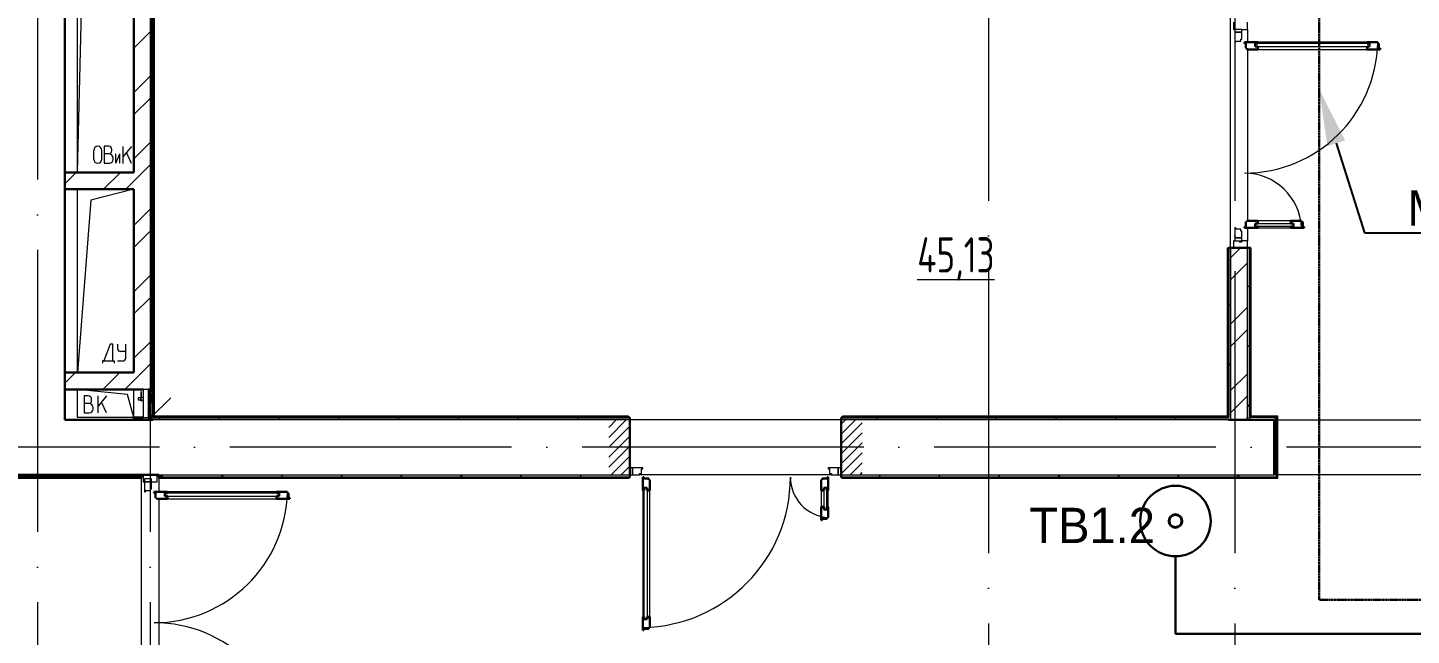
# Model space of a CAD drawing. Header units: millimetres. Extents: x -259793 to 503324, y -44556 to 93494.
# Drawn here: x -41527 to -31705, y -14258 to -9947 of the extents above; entities that cross this region are included whole.
import ezdxf
from ezdxf import colors
from ezdxf.entities.mleader import LeaderData, LeaderLine
from ezdxf.math import Vec2, Vec3

# ---------------------------------------------------------------- set-up
doc = ezdxf.new("R2010")
doc.units = ezdxf.units.MM
for name, pattern in [('ADSK_Линия сетки', [25, 20, -2.5, 0, -2.5]), ('ADSK_Сверху', [450, 300, -150]), ('ADSK_Штриховая_ш2 п1_5', [4.5, 3, -1.5]), ('фантом2', [31.75, 15.875, -3.175, 3.175, -3.175, 3.175, -3.175])]:
    doc.linetypes.add(name, pattern=pattern)
for name, color, linetype, lineweight in [('RC-Выноски', 7, 'Continuous', 0), ('RC-Линии_связи-Адресные', 5, 'Continuous', 30), ('Text', 7, 'Continuous', 15), ('Витраж', 7, 'Continuous', 9), ('Двери', 252, 'Continuous', 9), ('Линии', 7, 'Continuous', 9), ('лс', 5, 'Continuous', 30), ('Марки помещений', 252, 'Continuous', 20), ('Оборудование', 8, 'Continuous', 18), ('Ограждение', 252, 'Continuous', 9), ('Оси', 252, 'Continuous', 9), ('Перекрытие', 252, 'Continuous', 18), ('Примечания', 7, 'Continuous', 25), ('Стены внутренние', 7, 'Continuous', 18), ('Стены наружные', 7, 'Continuous', 18), ('Стены разрез', 7, 'Continuous', 30), ('Стены штриховка', 7, 'Continuous', 9)]:
    doc.layers.add(name, color=color, linetype=linetype, lineweight=lineweight)
doc.layers.add('Двери открывание', color=7, linetype='Continuous', lineweight=9, true_color=0xc0c0c0)
doc.styles.add('GOST Common_3', font='', dxfattribs={"height": 3.5})
doc.styles.add('Mipgost_5', font='', dxfattribs={"height": 250})
doc.styles.get('GOST Common_3').set_extended_font_data('GOST 2.304 type A')
doc.styles.get('Mipgost_5').set_extended_font_data('Mipgost')
pattern_1 = [(0, (-32119.8, 96), (0, 600), []), (90, (-32119.8, 96), (-600, 4e-14), [])]

# ---------------------------------------------------------------- blocks, each defined once
blk = doc.blocks.new('РозеткаТВ')
at = {"layer": 'Text', "color": 3, "lineweight": 30}
blk.add_circle((-3.6, 3.2), 250, dxfattribs=at)
at = {"layer": 'Text', "color": 3, "lineweight": 40}
blk.add_circle((-3.6, 3.2), 45.8, dxfattribs=at)
blk = doc.blocks.new('1 этаж')
at = {"layer": 'Двери', "lineweight": 18, "true_color": 0x636466}
h = blk.add_hatch(dxfattribs=at)
h.set_pattern_fill('FP_2', color=251, angle=180, style=0, pattern_type=2)
h.set_pattern_definition([(225, (-36375.8, -11543.73), (35.3553, -35.3553), [])])
h.paths.add_polyline_path([(-35600.8, -11738.7), (-35600.8, -11348.7), (-35750.8, -11348.7), (-35750.8, -11738.7)])
h.paths.add_polyline_path([(-37400.8, -11738.7), (-37250.8, -11738.7), (-37250.8, -11348.7), (-37400.8, -11348.7)])
at = {"layer": 'Ограждение', "true_color": 0x636466}
h = blk.add_hatch(dxfattribs=at)
h.set_pattern_fill('FP_25', color=251, style=0, pattern_type=2)
h.set_pattern_definition(pattern_1)
h.paths.add_polyline_path([(-40635.8, -11333.7), (-40625.8, -11323.7), (-40625.8, -5508.7), (-40635.8, -5518.7), (-40635.8, -11117)])
h = blk.add_hatch(dxfattribs=at)
h.set_pattern_fill('FP_25', color=251, style=0, pattern_type=2)
h.set_pattern_definition(pattern_1)
h.paths.add_polyline_path([(-33000.8, -11333.7), (-33000.8, -10128.7), (-33010.8, -10128.7), (-33010.8, -11323.7)])
h = blk.add_hatch(dxfattribs=at)
h.set_pattern_fill('FP_26', color=251, style=0, pattern_type=2)
h.set_pattern_definition(pattern_1)
h.paths.add_polyline_path([(-32845.8, -11328.7), (-32840.8, -11323.7), (-32840.8, -10128.7), (-32845.8, -10128.7), (-32845.8, -11117)])
h = blk.add_hatch(dxfattribs=at)
h.set_pattern_fill('FP_25', color=251, style=0, pattern_type=2)
h.set_pattern_definition(pattern_1)
h.paths.add_polyline_path([(-37260.8, -11333.7), (-37260.8, -11323.7), (-40625.8, -11323.7), (-40635.8, -11333.7), (-39500.4, -11333.7)])
h = blk.add_hatch(dxfattribs=at)
h.set_pattern_fill('FP_25', color=251, style=0, pattern_type=2)
h.set_pattern_definition(pattern_1)
h.paths.add_polyline_path([(-35740.8, -11333.7), (-33000.8, -11333.7), (-33010.8, -11323.7), (-35740.8, -11323.7)])
h = blk.add_hatch(dxfattribs=at)
h.set_pattern_fill('FP_25', color=251, style=0, pattern_type=2)
h.set_pattern_definition(pattern_1)
h.paths.add_polyline_path([(-32660.8, -11328.7), (-32655.8, -11328.7), (-32650.8, -11323.7), (-32840.8, -11323.7), (-32845.8, -11328.7), (-32675.8, -11328.7)])
h = blk.add_hatch(dxfattribs=at)
h.set_pattern_fill('FP_26', color=251, style=0, pattern_type=2)
h.set_pattern_definition(pattern_1)
h.paths.add_polyline_path([(-40733.3, -11763.7), (-40718.3, -11763.7), (-40718.3, -11753.7), (-40733.3, -11753.7), (-40733.3, -11758.7), (-42690.8, -11758.7), (-42695.8, -11763.7), (-40935.5, -11763.7)])
h = blk.add_hatch(dxfattribs=at)
h.set_pattern_fill('FP_25', color=251, style=0, pattern_type=2)
h.set_pattern_definition(pattern_1)
h.paths.add_polyline_path([(-37260.8, -11763.7), (-37260.8, -11758.7), (-40578.3, -11758.7), (-40578.3, -11753.7), (-40593.3, -11753.7), (-40593.3, -11763.7), (-39500.4, -11763.7)])
h = blk.add_hatch(dxfattribs=at)
h.set_pattern_fill('FP_25', color=251, style=0, pattern_type=2)
h.set_pattern_definition(pattern_1)
h.paths.add_polyline_path([(-32650.8, -11763.7), (-32655.8, -11758.7), (-35740.8, -11758.7), (-35740.8, -11763.7), (-32654.6, -11763.7)])
at = {"color": 251, "lineweight": 18, "true_color": 0x636466}
for p, q in [((-41170.8, -9593.7), (-41170.8, -5653.7)), ((-41170.8, -9593.7), (-41075.8, -5736.9)), ((-40951.9, -9408.4), (-40981.9, -9408.4)), ((-40981.9, -9408.4), (-40981.9, -9528.4)), ((-40787.8, -9410.5), (-40847.8, -9482)), ((-40847.8, -9530.5), (-40847.8, -9410.5)), ((-41056.1, -9499.7), (-41056.1, -9437.1)), ((-40998.8, -9499.7), (-40998.8, -9437.1)), ((-40948.6, -9461.8), (-40981.9, -9461.8)), ((-40928.6, -9441.8), (-40928.6, -9431.8)), ((-40918.6, -9501.8), (-40918.6, -9491.8)), ((-40899.5, -9528.4), (-40870.8, -9461.8)), ((-40899.5, -9528.4), (-40899.5, -9461.8)), ((-40870.8, -9528.4), (-40870.8, -9461.8)), ((-40787.8, -9530.5), (-40823.7, -9453.3)), ((-40981.9, -9528.4), (-40945.3, -9528.4)), ((-41170.8, -11013.7), (-41170.8, -9713.7)), ((-40770.8, -9713.7), (-41076.2, -9789.9)), ((-41076.2, -9789.9), (-41170.8, -11013.7)), ((-40940.1, -10811.2), (-40984, -10931.1)), ((-40920.5, -10811.2), (-40940.1, -10811.2)), ((-40920.6, -10931.2), (-40920.5, -10811.2)), ((-40886.4, -10844.6), (-40886.3, -10811.3)), ((-40829, -10864.7), (-40866.4, -10864.6)), ((-40829.1, -10911.4), (-40829, -10811.4)), ((-40994, -10931.1), (-40994, -10946.1)), ((-40984, -10931.1), (-40994, -10931.1)), ((-40984, -10931.1), (-40920.6, -10931.2)), ((-40920.6, -10931.2), (-40910.6, -10931.2)), ((-40910.6, -10931.2), (-40910.7, -10946.2)), ((-40886.5, -10931.3), (-40849.1, -10931.3)), ((-40816, -11168.5), (-41170.8, -11133.7)), ((-41170.8, -11333.7), (-41170.8, -11133.7)), ((-41094.7, -11180), (-41124.7, -11180)), ((-41124.7, -11180), (-41124.7, -11300)), ((-40964.7, -11180), (-41024.7, -11251.5)), ((-41024.7, -11300), (-41024.7, -11180)), ((-40770.8, -11333.7), (-40816, -11168.5)), ((-41091.3, -11233.3), (-41124.7, -11233.3)), ((-41071.3, -11213.3), (-41071.3, -11203.3)), ((-41061.3, -11273.3), (-41061.3, -11263.3)), ((-40964.7, -11300), (-41000.6, -11222.9)), ((-40770.8, -11333.7), (-41170.8, -11333.7)), ((-41124.7, -11300), (-41088, -11300))]:
    blk.add_line(p, q, dxfattribs=at)
for centre, radius, start, end in [((-41027.4, -9437.1), 28.7, 0, 180), ((-40951.9, -9431.8), 23.3, 0, 90), ((-41027.4, -9499.7), 28.7, 180, 0), ((-40948.6, -9441.8), 20, 270, 0), ((-40948.6, -9491.8), 30, 0, 90), ((-40945.3, -9501.8), 26.7, 270, 0), ((-40866.4, -10844.6), 20, 179.91297, 269.91297), ((-40849.1, -10911.3), 20, 269.91297, 359.91297), ((-41094.7, -11203.3), 23.3, 0, 90), ((-41091.3, -11213.3), 20, 270, 0), ((-41091.3, -11263.3), 30, 0, 90), ((-41088, -11273.3), 26.7, 270, 0)]:
    blk.add_arc(centre, radius, start, end, dxfattribs=at)
at = {"layer": 'Витраж', "color": 251, "lineweight": 18, "true_color": 0x636466, "extrusion": (0, 0, -1)}
for p, q in [((-32965.8, -8528.7), (-32965.8, -8578.7)), ((-32865.8, -8578.7), (-32865.8, -8528.7)), ((-32965.8, -8578.7), (-32955.8, -8578.7)), ((-32905.8, -8578.7), (-32865.8, -8578.7)), ((-32965.8, -10078.7), (-32965.8, -10128.7)), ((-32955.8, -10078.7), (-32965.8, -10078.7)), ((-32865.8, -10078.7), (-32905.8, -10078.7)), ((-32865.8, -10128.7), (-32865.8, -10078.7)), ((-32965.8, -10128.7), (-32865.8, -10128.7))]:
    blk.add_line(p, q, dxfattribs=at)
at = {"layer": 'Витраж', "color": 251, "lineweight": 18, "true_color": 0x636466}
for p, q in [((-40705.8, -11738.7), (-40705.8, -11788.7)), ((-40605.8, -11738.7), (-40705.8, -11738.7)), ((-40605.8, -11788.7), (-40605.8, -11738.7)), ((-40705.8, -11788.7), (-40695.8, -11788.7)), ((-40645.8, -11788.7), (-40605.8, -11788.7))]:
    blk.add_line(p, q, dxfattribs=at)
at = {"layer": 'Двери', "color": 251, "true_color": 0x636466}
for p, q in [((-32905.8, -8578.7), (-32955.8, -8578.7)), ((-32955.8, -8578.7), (-32955.8, -8598.7)), ((-32955.8, -8598.7), (-32905.8, -8598.7)), ((-32905.8, -8598.7), (-32955.8, -8598.7)), ((-32955.8, -8598.7), (-32955.8, -8670.7)), ((-32905.8, -8598.7), (-32905.8, -8578.7)), ((-32905.8, -8647.7), (-32905.8, -8598.7)), ((-32955.8, -8670.7), (-32947.8, -8670.7)), ((-32947.8, -8670.7), (-32947.8, -8661.7)), ((-32947.8, -8661.7), (-32913.8, -8661.7)), ((-32913.8, -8661.7), (-32913.8, -8647.7)), ((-32913.8, -8647.7), (-32905.8, -8647.7)), ((-32811.8, -8679.7), (-32811.8, -8700.7)), ((-31999.8, -8679.7), (-32811.8, -8679.7)), ((-32811.8, -8700.7), (-31999.8, -8700.7)), ((-32017.8, -8670.7), (-32793.8, -8670.7)), ((-32793.8, -8720.7), (-32017.8, -8720.7)), ((-31999.8, -8700.7), (-31999.8, -8679.7)), ((-32947.8, -9986.7), (-32955.8, -9986.7)), ((-32955.8, -9986.7), (-32955.8, -10058.7)), ((-32947.8, -9995.7), (-32947.8, -9986.7)), ((-32913.8, -9995.7), (-32947.8, -9995.7)), ((-32913.8, -10009.7), (-32913.8, -9995.7)), ((-32905.8, -10009.7), (-32913.8, -10009.7)), ((-32905.8, -10058.7), (-32905.8, -10009.7)), ((-32811.8, -9956.7), (-32539.8, -9956.7)), ((-32811.8, -9977.7), (-32811.8, -9956.7)), ((-32539.8, -9977.7), (-32811.8, -9977.7)), ((-32557.8, -9936.7), (-32793.8, -9936.7)), ((-32793.8, -9986.7), (-32557.8, -9986.7)), ((-32539.8, -9956.7), (-32539.8, -9977.7)), ((-32905.8, -10058.7), (-32955.8, -10058.7)), ((-32955.8, -10058.7), (-32955.8, -10078.7)), ((-32955.8, -10058.7), (-32905.8, -10058.7)), ((-32955.8, -10078.7), (-32905.8, -10078.7)), ((-32905.8, -10078.7), (-32905.8, -10058.7)), ((-40645.8, -11768.7), (-40695.8, -11768.7)), ((-40695.8, -11768.7), (-40695.8, -11788.7)), ((-40645.8, -11788.7), (-40645.8, -11768.7)), ((-37250.8, -11688.7), (-37250.8, -11738.7)), ((-37230.8, -11688.7), (-37250.8, -11688.7)), ((-37250.8, -11738.7), (-37230.8, -11738.7)), ((-37230.8, -11738.7), (-37230.8, -11688.7)), ((-37158.8, -11688.7), (-37230.8, -11688.7)), ((-37230.8, -11688.7), (-37230.8, -11738.7)), ((-37230.8, -11738.7), (-37181.8, -11738.7)), ((-37181.8, -11738.7), (-37181.8, -11730.7)), ((-37181.8, -11730.7), (-37167.8, -11730.7)), ((-37167.8, -11730.7), (-37167.8, -11696.7)), ((-37167.8, -11696.7), (-37158.8, -11696.7)), ((-37158.8, -11696.7), (-37158.8, -11688.7)), ((-35770.8, -11688.7), (-35842.8, -11688.7)), ((-35842.8, -11688.7), (-35842.8, -11696.7)), ((-35842.8, -11696.7), (-35833.8, -11696.7)), ((-35833.8, -11696.7), (-35833.8, -11730.7)), ((-35833.8, -11730.7), (-35819.8, -11730.7)), ((-35819.8, -11730.7), (-35819.8, -11738.7)), ((-35819.8, -11738.7), (-35770.8, -11738.7)), ((-35750.8, -11688.7), (-35770.8, -11688.7)), ((-35770.8, -11688.7), (-35770.8, -11738.7)), ((-35770.8, -11738.7), (-35770.8, -11688.7)), ((-35770.8, -11738.7), (-35750.8, -11738.7)), ((-35750.8, -11738.7), (-35750.8, -11688.7)), ((-40695.8, -11788.7), (-40645.8, -11788.7)), ((-40645.8, -11788.7), (-40695.8, -11788.7)), ((-40695.8, -11788.7), (-40695.8, -11860.7)), ((-40695.8, -11860.7), (-40687.8, -11860.7)), ((-40687.8, -11860.7), (-40687.8, -11851.7)), ((-40687.8, -11851.7), (-40653.8, -11851.7)), ((-40653.8, -11851.7), (-40653.8, -11837.7)), ((-40653.8, -11837.7), (-40645.8, -11837.7)), ((-40645.8, -11837.7), (-40645.8, -11788.7)), ((-40551.8, -11869.7), (-40551.8, -11890.7)), ((-39739.8, -11869.7), (-40551.8, -11869.7)), ((-39757.8, -11860.7), (-40533.8, -11860.7)), ((-39739.8, -11890.7), (-39739.8, -11869.7)), ((-37158.8, -11850.7), (-37158.8, -12746.7)), ((-37149.8, -11832.7), (-37128.8, -11832.7)), ((-37149.8, -12764.7), (-37149.8, -11832.7)), ((-37128.8, -11832.7), (-37128.8, -12764.7)), ((-37108.8, -12746.7), (-37108.8, -11850.7)), ((-35892.8, -11850.7), (-35892.8, -11966.7)), ((-35872.8, -11832.7), (-35872.8, -11984.7)), ((-35851.8, -11832.7), (-35872.8, -11832.7)), ((-35851.8, -11984.7), (-35851.8, -11832.7)), ((-35842.8, -11966.7), (-35842.8, -11850.7)), ((-40551.8, -11890.7), (-39739.8, -11890.7)), ((-40533.8, -11910.7), (-39757.8, -11910.7)), ((-35872.8, -11984.7), (-35851.8, -11984.7)), ((-37128.8, -12764.7), (-37149.8, -12764.7))]:
    blk.add_line(p, q, dxfattribs=at)
at = {"layer": 'Двери', "color": 251, "lineweight": 30, "true_color": 0x636466}
for p, q in [((-32793.8, -8670.7), (-32887.8, -8670.7)), ((-32887.8, -8670.7), (-32887.8, -8678.7)), ((-32887.8, -8678.7), (-32878.8, -8678.7)), ((-32878.8, -8678.7), (-32878.8, -8712.7)), ((-32878.8, -8712.7), (-32869.8, -8712.7)), ((-32869.8, -8712.7), (-32869.8, -8720.7)), ((-32869.8, -8720.7), (-32793.8, -8720.7)), ((-32811.8, -8679.7), (-32793.8, -8679.7)), ((-32811.8, -8700.7), (-32811.8, -8679.7)), ((-32793.8, -8700.7), (-32811.8, -8700.7)), ((-32793.8, -8679.7), (-32793.8, -8670.7)), ((-32793.8, -8720.7), (-32793.8, -8700.7)), ((-31941.8, -8670.7), (-32017.8, -8670.7)), ((-32017.8, -8679.7), (-32017.8, -8670.7)), ((-31999.8, -8679.7), (-32017.8, -8679.7)), ((-32017.8, -8700.7), (-31999.8, -8700.7)), ((-32017.8, -8720.7), (-32017.8, -8700.7)), ((-32017.8, -8720.7), (-31923.8, -8720.7)), ((-31999.8, -8700.7), (-31999.8, -8679.7)), ((-31941.8, -8678.7), (-31941.8, -8670.7)), ((-31932.8, -8678.7), (-31941.8, -8678.7)), ((-31932.8, -8712.7), (-31932.8, -8678.7)), ((-31923.8, -8712.7), (-31932.8, -8712.7)), ((-31923.8, -8720.7), (-31923.8, -8712.7)), ((-32878.8, -9978.7), (-32887.8, -9978.7)), ((-32887.8, -9978.7), (-32887.8, -9986.7)), ((-32887.8, -9986.7), (-32793.8, -9986.7)), ((-32878.8, -9944.7), (-32878.8, -9978.7)), ((-32869.8, -9944.7), (-32878.8, -9944.7)), ((-32793.8, -9936.7), (-32869.8, -9936.7)), ((-32869.8, -9936.7), (-32869.8, -9944.7)), ((-32793.8, -9956.7), (-32811.8, -9956.7)), ((-32811.8, -9956.7), (-32811.8, -9977.7)), ((-32811.8, -9977.7), (-32793.8, -9977.7)), ((-32793.8, -9936.7), (-32793.8, -9956.7)), ((-32793.8, -9977.7), (-32793.8, -9986.7)), ((-32481.8, -9936.7), (-32557.8, -9936.7)), ((-32557.8, -9936.7), (-32557.8, -9956.7)), ((-32557.8, -9956.7), (-32539.8, -9956.7)), ((-32557.8, -9977.7), (-32557.8, -9986.7)), ((-32539.8, -9977.7), (-32557.8, -9977.7)), ((-32557.8, -9986.7), (-32463.8, -9986.7)), ((-32539.8, -9956.7), (-32539.8, -9977.7)), ((-32481.8, -9944.7), (-32481.8, -9936.7)), ((-32472.8, -9944.7), (-32481.8, -9944.7)), ((-32472.8, -9978.7), (-32472.8, -9944.7)), ((-32463.8, -9978.7), (-32472.8, -9978.7)), ((-32463.8, -9986.7), (-32463.8, -9978.7)), ((-37150.8, -11756.7), (-37158.8, -11756.7)), ((-37158.8, -11756.7), (-37158.8, -11850.7)), ((-37150.8, -11765.7), (-37150.8, -11756.7)), ((-37116.8, -11765.7), (-37150.8, -11765.7)), ((-37116.8, -11774.7), (-37116.8, -11765.7)), ((-37108.8, -11774.7), (-37116.8, -11774.7)), ((-37108.8, -11850.7), (-37108.8, -11774.7)), ((-35884.8, -11774.7), (-35892.8, -11774.7)), ((-35892.8, -11774.7), (-35892.8, -11850.7)), ((-35884.8, -11765.7), (-35884.8, -11774.7)), ((-35850.8, -11765.7), (-35884.8, -11765.7)), ((-35842.8, -11756.7), (-35850.8, -11756.7)), ((-35850.8, -11756.7), (-35850.8, -11765.7)), ((-35842.8, -11850.7), (-35842.8, -11756.7)), ((-40533.8, -11860.7), (-40627.8, -11860.7)), ((-40627.8, -11860.7), (-40627.8, -11868.7)), ((-40627.8, -11868.7), (-40618.8, -11868.7)), ((-40618.8, -11868.7), (-40618.8, -11902.7)), ((-40551.8, -11869.7), (-40533.8, -11869.7)), ((-40551.8, -11890.7), (-40551.8, -11869.7)), ((-40533.8, -11869.7), (-40533.8, -11860.7)), ((-39681.8, -11860.7), (-39757.8, -11860.7)), ((-39757.8, -11869.7), (-39757.8, -11860.7)), ((-39739.8, -11869.7), (-39757.8, -11869.7)), ((-39739.8, -11890.7), (-39739.8, -11869.7)), ((-39681.8, -11868.7), (-39681.8, -11860.7)), ((-39672.8, -11868.7), (-39681.8, -11868.7)), ((-39672.8, -11902.7), (-39672.8, -11868.7)), ((-37149.8, -11850.7), (-37158.8, -11850.7)), ((-37149.8, -11832.7), (-37149.8, -11850.7)), ((-37128.8, -11832.7), (-37149.8, -11832.7)), ((-37128.8, -11850.7), (-37128.8, -11832.7)), ((-37108.8, -11850.7), (-37128.8, -11850.7)), ((-35892.8, -11850.7), (-35872.8, -11850.7)), ((-35872.8, -11850.7), (-35872.8, -11832.7)), ((-35872.8, -11832.7), (-35851.8, -11832.7)), ((-35851.8, -11832.7), (-35851.8, -11850.7)), ((-35851.8, -11850.7), (-35842.8, -11850.7)), ((-40618.8, -11902.7), (-40609.8, -11902.7)), ((-40609.8, -11902.7), (-40609.8, -11910.7)), ((-40609.8, -11910.7), (-40533.8, -11910.7)), ((-40533.8, -11890.7), (-40551.8, -11890.7)), ((-40533.8, -11910.7), (-40533.8, -11890.7)), ((-39757.8, -11890.7), (-39739.8, -11890.7)), ((-39757.8, -11910.7), (-39757.8, -11890.7)), ((-39757.8, -11910.7), (-39663.8, -11910.7)), ((-39663.8, -11902.7), (-39672.8, -11902.7)), ((-39663.8, -11910.7), (-39663.8, -11902.7)), ((-35892.8, -11966.7), (-35892.8, -12060.7)), ((-35892.8, -11966.7), (-35872.8, -11966.7)), ((-35872.8, -11966.7), (-35872.8, -11984.7)), ((-35851.8, -11966.7), (-35842.8, -11966.7)), ((-35851.8, -11984.7), (-35851.8, -11966.7)), ((-35842.8, -12042.7), (-35842.8, -11966.7)), ((-35892.8, -12060.7), (-35884.8, -12060.7)), ((-35884.8, -12060.7), (-35884.8, -12051.7)), ((-35884.8, -12051.7), (-35850.8, -12051.7)), ((-35872.8, -11984.7), (-35851.8, -11984.7)), ((-35850.8, -12051.7), (-35850.8, -12042.7)), ((-35850.8, -12042.7), (-35842.8, -12042.7)), ((-37158.8, -12746.7), (-37158.8, -12840.7)), ((-37149.8, -12746.7), (-37158.8, -12746.7)), ((-37149.8, -12764.7), (-37149.8, -12746.7)), ((-37128.8, -12764.7), (-37149.8, -12764.7)), ((-37128.8, -12746.7), (-37128.8, -12764.7)), ((-37108.8, -12746.7), (-37128.8, -12746.7)), ((-37108.8, -12822.7), (-37108.8, -12746.7)), ((-37158.8, -12840.7), (-37150.8, -12840.7)), ((-37150.8, -12840.7), (-37150.8, -12831.7)), ((-37150.8, -12831.7), (-37116.8, -12831.7)), ((-37116.8, -12831.7), (-37116.8, -12822.7)), ((-37116.8, -12822.7), (-37108.8, -12822.7))]:
    blk.add_line(p, q, dxfattribs=at)
at = {"layer": 'Двери', "color": 251, "linetype": 'ADSK_Штриховая_ш2 п1_5', "true_color": 0x636466}
for p, q in [((-37250.8, -11348.7), (-37400.8, -11348.7)), ((-37250.8, -11738.7), (-37250.8, -11348.7)), ((-35600.8, -11348.7), (-35750.8, -11348.7)), ((-35750.8, -11348.7), (-35750.8, -11738.7)), ((-37400.8, -11738.7), (-37250.8, -11738.7)), ((-35750.8, -11738.7), (-35600.8, -11738.7))]:
    blk.add_line(p, q, dxfattribs=at)
at = {"layer": 'Двери открывание', "color": 251, "true_color": 0x636466}
for centre, radius, start, end in [((-32887.8, -8652.7), 946, 270, 358.90974), ((-32887.8, -10004.7), 406, 2.54104, 90), ((-37176.8, -11756.7), 1066, 270.96752, 0), ((-35824.8, -11756.7), 286, 180, 266.39159), ((-40627.8, -11842.7), 946, 270, 358.90974), ((-40627.8, -13734.7), 946, 1.09026, 90)]:
    blk.add_arc(centre, radius, start, end, dxfattribs=at)
at = {"layer": 'Линии', "color": 251, "linetype": 'ADSK_Сверху', "ltscale": 100, "true_color": 0x636466}
for p, q in [((-32675.8, -11348.7), (-30655.8, -11348.7)), ((-30655.8, -11738.7), (-32675.8, -11738.7))]:
    blk.add_line(p, q, dxfattribs=at)
at = {"layer": 'Оборудование', "color": 251, "true_color": 0x636466}
for p, q in [((-40723.7, -11194.1), (-40741.1, -11194.1)), ((-40741.1, -11194.1), (-40741.1, -11206.4)), ((-40721.7, -11192.2), (-40723.7, -11194.1)), ((-40723.7, -11194.1), (-40723.7, -11206.4)), ((-40705.8, -11190.6), (-40721.7, -11190.6)), ((-40721.7, -11190.6), (-40721.7, -11209.9)), ((-40721.2, -11149.6), (-40721.2, -11195.4)), ((-40716.2, -11149.6), (-40721.2, -11149.6)), ((-40716.2, -11195.4), (-40716.2, -11149.6)), ((-40669.4, -11133.7), (-40705.8, -11133.7)), ((-40705.8, -11133.7), (-40705.8, -11333.7)), ((-40668.5, -11332.8), (-40668.5, -11134.6)), ((-40658.8, -11140.7), (-40668.5, -11140.7)), ((-40658.8, -11161.7), (-40657.4, -11161.7)), ((-40658.8, -11161.7), (-40657.4, -11161.7)), ((-40657.8, -11325.8), (-40657.8, -11141.7)), ((-40650.8, -11152.7), (-40656.3, -11152.7)), ((-40650.8, -11314.7), (-40650.8, -11152.7)), ((-40648.8, -11161.7), (-40650.8, -11161.7)), ((-40650.8, -11333.7), (-40509.4, -11192.3)), ((-40648.8, -11165.7), (-40648.8, -11161.7)), ((-40648.8, -11165.7), (-40648.8, -11226.2)), ((-40741.1, -11206.4), (-40723.7, -11206.4)), ((-40723.7, -11206.4), (-40721.7, -11208.3)), ((-40721.7, -11209.9), (-40705.8, -11209.9)), ((-40721.2, -11205.1), (-40721.2, -11213.3)), ((-40721.2, -11213.3), (-40716.2, -11213.3)), ((-40716.2, -11213.3), (-40716.2, -11205.1)), ((-40650.8, -11230.2), (-40648.8, -11230.2)), ((-40648.8, -11230.2), (-40648.8, -11226.2)), ((-40705.8, -11333.7), (-40669.4, -11333.7)), ((-40668.5, -11326.7), (-40658.8, -11326.7)), ((-40657.4, -11305.7), (-40658.8, -11305.7)), ((-40658.8, -11305.7), (-40657.3, -11305.7)), ((-40656.3, -11314.7), (-40650.8, -11314.7))]:
    blk.add_line(p, q, dxfattribs=at)
for points, knots in [([(-40668.5, -11134.6), (-40668.5, -11134.6), (-40668.5, -11134.4), (-40668.6, -11134.3), (-40668.6, -11134.2), (-40668.8, -11134), (-40669, -11133.8), (-40669.2, -11133.8), (-40669.3, -11133.7), (-40669.4, -11133.7)], [0, 0, 0, 0, 0.166667, 0.25, 0.333333, 0.5, 0.666667, 0.833333, 1, 1, 1, 1]), ([(-40657.8, -11141.7), (-40657.8, -11141.6), (-40657.8, -11141.5), (-40657.9, -11141.3), (-40657.9, -11141.2), (-40658, -11141.1), (-40658.1, -11141), (-40658.3, -11140.8), (-40658.5, -11140.8), (-40658.7, -11140.7), (-40658.8, -11140.7)], [0, 0, 0, 0, 0.166667, 0.25, 0.333333, 0.416667, 0.541667, 0.666667, 0.833333, 1, 1, 1, 1]), ([(-40656.3, -11152.7), (-40656.4, -11152.7), (-40656.6, -11152.7), (-40656.9, -11152.6), (-40657, -11152.5), (-40657.2, -11152.4), (-40657.4, -11152.3), (-40657.5, -11152.1), (-40657.6, -11152), (-40657.7, -11151.8), (-40657.8, -11151.5), (-40657.8, -11151.3), (-40657.8, -11151.2)], [0, 0, 0, 0, 0.166667, 0.25, 0.333333, 0.416667, 0.5, 0.583333, 0.666667, 0.75, 0.833333, 1, 1, 1, 1]), ([(-40669.4, -11333.7), (-40669.3, -11333.7), (-40669.2, -11333.7), (-40669, -11333.6), (-40668.8, -11333.5), (-40668.6, -11333.3), (-40668.6, -11333.2), (-40668.5, -11333), (-40668.5, -11332.9), (-40668.5, -11332.8)], [-1, -1, -1, -1, -0.833333, -0.666667, -0.5, -0.333333, -0.25, -0.166667, 0, 0, 0, 0]), ([(-40658.8, -11326.7), (-40658.7, -11326.7), (-40658.5, -11326.7), (-40658.3, -11326.6), (-40658.1, -11326.5), (-40658, -11326.4), (-40657.9, -11326.3), (-40657.9, -11326.1), (-40657.8, -11326), (-40657.8, -11325.9), (-40657.8, -11325.8)], [-1, -1, -1, -1, -0.833333, -0.666667, -0.541667, -0.416667, -0.333333, -0.25, -0.166667, 0, 0, 0, 0]), ([(-40657.8, -11316.3), (-40657.8, -11316.1), (-40657.8, -11315.9), (-40657.7, -11315.7), (-40657.6, -11315.5), (-40657.5, -11315.3), (-40657.4, -11315.2), (-40657.2, -11315), (-40657, -11314.9), (-40656.9, -11314.8), (-40656.6, -11314.8), (-40656.4, -11314.7), (-40656.3, -11314.7)], [-1, -1, -1, -1, -0.833333, -0.75, -0.666667, -0.583333, -0.5, -0.416667, -0.333333, -0.25, -0.166667, 0, 0, 0, 0])]:
    blk.add_open_spline(points, degree=3, knots=knots, dxfattribs=at)
at = {"layer": 'Ограждение', "color": 251, "true_color": 0x636466}
for p, q in [((-40625.8, -11323.7), (-40625.8, -5508.7)), ((-33010.8, -10128.7), (-33000.8, -10128.7)), ((-33010.8, -10128.7), (-33010.8, -11323.7)), ((-32845.8, -10128.7), (-32840.8, -10128.7)), ((-32840.8, -11323.7), (-32840.8, -10128.7)), ((-40625.8, -11323.7), (-40635.8, -11333.7)), ((-37260.8, -11323.7), (-40625.8, -11323.7)), ((-37260.8, -11323.7), (-37260.8, -11333.7)), ((-35740.8, -11333.7), (-35740.8, -11323.7)), ((-33010.8, -11323.7), (-35740.8, -11323.7)), ((-33010.8, -11323.7), (-33000.8, -11333.7)), ((-32840.8, -11323.7), (-32845.8, -11328.7)), ((-32650.8, -11323.7), (-32840.8, -11323.7)), ((-32650.8, -11323.7), (-32655.8, -11328.7)), ((-32650.8, -11763.7), (-32650.8, -11323.7)), ((-42695.8, -11763.7), (-40718.3, -11763.7)), ((-40718.3, -11753.7), (-40718.3, -11763.7)), ((-40593.3, -11763.7), (-40593.3, -11753.7)), ((-40593.3, -11763.7), (-37260.8, -11763.7)), ((-37260.8, -11758.7), (-37260.8, -11763.7)), ((-35740.8, -11763.7), (-35740.8, -11758.7)), ((-35740.8, -11763.7), (-32650.8, -11763.7)), ((-32650.8, -11763.7), (-32655.8, -11758.7))]:
    blk.add_line(p, q, dxfattribs=at)
at = {"layer": 'Оси', "color": 251, "linetype": 'ADSK_Линия сетки', "ltscale": 100, "true_color": 0x636466}
for p, q in [((-34705.8, 32206.9), (-34705.8, -33769.9)), ((-32955.8, 32206.9), (-32955.8, -33769.9)), ((-41455.8, -2643.7), (-41455.8, -33769.9)), ((-40655.8, -2643.7), (-40655.8, -33769.9)), ((4411.5, -11543.7), (-72528.1, -11543.7))]:
    blk.add_line(p, q, dxfattribs=at)
at = {"layer": 'Перекрытие', "color": 251, "ltscale": 100, "true_color": 0x636466}
for p, q in [((-41170.8, -11333.7), (-41170.8, -11133.7)), ((-40770.8, -11333.7), (-41170.8, -11333.7)), ((-40718.3, -13843.7), (-40718.3, -11763.7))]:
    blk.add_line(p, q, dxfattribs=at)
at = {"layer": 'Стены внутренние', "color": 251, "lineweight": 30, "true_color": 0x636466}
for p, q in [((-41260.8, -9593.7), (-41260.8, -5653.7)), ((-41260.8, -11013.7), (-41260.8, -9713.7)), ((-41260.8, -11348.7), (-41260.8, -11133.7)), ((-40770.8, -11348.7), (-41260.8, -11348.7)), ((-37250.8, -11738.7), (-37250.8, -11348.7)), ((-35750.8, -11348.7), (-35750.8, -11738.7)), ((-32675.8, -11348.7), (-32865.8, -11348.7)), ((-40718.3, -11738.7), (-40593.3, -11738.7))]:
    blk.add_line(p, q, dxfattribs=at)
at = {"layer": 'Стены внутренние', "color": 251, "true_color": 0x636466}
for p, q in [((-33000.8, -11348.7), (-40635.8, -11348.7)), ((-40593.3, -11738.7), (-37250.8, -11738.7)), ((-35819.8, -11738.7), (-37181.8, -11738.7)), ((-35750.8, -11738.7), (-32675.8, -11738.7))]:
    blk.add_line(p, q, dxfattribs=at)
at = {"layer": 'Стены наружные', "color": 251, "lineweight": 30, "true_color": 0x636466}
for p, q in [((-40650.8, -5533.7), (-40650.8, -11152.7)), ((-40635.8, -11333.7), (-40635.8, -5518.7)), ((-40770.8, -5653.7), (-40770.8, -9593.7)), ((-40770.8, -9593.7), (-41260.8, -9593.7)), ((-41260.8, -9593.7), (-41260.8, -9713.7)), ((-41260.8, -9713.7), (-40770.8, -9713.7)), ((-40770.8, -9713.7), (-40770.8, -11013.7)), ((-32845.8, -10128.7), (-33000.8, -10128.7)), ((-33000.8, -10128.7), (-33000.8, -11333.7)), ((-32845.8, -11328.7), (-32845.8, -10128.7)), ((-40770.8, -11013.7), (-41260.8, -11013.7)), ((-41260.8, -11013.7), (-41260.8, -11133.7)), ((-41260.8, -11133.7), (-40705.8, -11133.7)), ((-40669.2, -11133.7), (-40650.8, -11133.7)), ((-40770.8, -11333.7), (-40770.8, -11348.7)), ((-40705.8, -11333.7), (-40770.8, -11333.7)), ((-40770.8, -11348.7), (-40635.8, -11348.7)), ((-40650.8, -11333.7), (-40669.2, -11333.7)), ((-40650.8, -11314.7), (-40650.8, -11348.7)), ((-37250.8, -11333.7), (-40635.8, -11333.7)), ((-37250.8, -11348.7), (-37250.8, -11333.7)), ((-33000.8, -11333.7), (-35750.8, -11333.7)), ((-35750.8, -11333.7), (-35750.8, -11348.7)), ((-33000.8, -11348.7), (-32865.8, -11348.7)), ((-32865.8, -11348.7), (-32865.8, -11333.7)), ((-32845.8, -11333.7), (-32850.8, -11333.7)), ((-32655.8, -11328.7), (-32845.8, -11328.7)), ((-32660.8, -11333.7), (-32675.8, -11333.7)), ((-32675.8, -11348.7), (-32675.8, -11738.7)), ((-32660.8, -11738.7), (-32660.8, -11333.7)), ((-32655.8, -11758.7), (-32655.8, -11328.7)), ((-42690.8, -11758.7), (-40733.3, -11758.7)), ((-40718.3, -11753.7), (-42685.8, -11753.7)), ((-40718.3, -11738.7), (-41679.8, -11738.7)), ((-40733.3, -11758.7), (-40733.3, -11753.7)), ((-40718.3, -11753.7), (-40718.3, -11738.7)), ((-40593.3, -11738.7), (-40593.3, -11753.7)), ((-40593.3, -11753.7), (-40578.3, -11753.7)), ((-40578.3, -11753.7), (-40578.3, -11758.7)), ((-40578.3, -11758.7), (-37250.8, -11758.7)), ((-37250.8, -11758.7), (-37250.8, -11738.7)), ((-35750.8, -11738.7), (-35750.8, -11758.7)), ((-35750.8, -11758.7), (-32655.8, -11758.7))]:
    blk.add_line(p, q, dxfattribs=at)
at = {"layer": 'Стены наружные', "color": 251, "true_color": 0x636466}
for p, q in [((-32985.8, -10128.7), (-32985.8, -6528.7)), ((-32865.8, -8578.7), (-32865.8, -8670.7)), ((-32865.8, -8720.7), (-32865.8, -9936.7)), ((-32865.8, -9986.7), (-32865.8, -10078.7)), ((-40770.8, -11333.7), (-40770.8, -11133.7)), ((-40593.3, -11763.7), (-40593.3, -11860.7)), ((-40593.3, -11910.7), (-40593.3, -13666.7))]:
    blk.add_line(p, q, dxfattribs=at)
at = {"layer": 'Стены наружные', "color": 251, "linetype": 'Continuous', "lineweight": 9, "true_color": 0x636466}
for p, q in [((-40770.8, -8712.1), (-40650.8, -8592.1)), ((-40770.8, -9026.4), (-40650.8, -8906.4)), ((-40770.8, -9183.6), (-40650.8, -9063.6)), ((-40770.8, -9497.9), (-40650.8, -9377.9)), ((-41260.8, -9673.6), (-41180.9, -9593.7)), ((-40986.6, -9713.7), (-40866.6, -9593.7)), ((-40770.8, -9655.1), (-40650.8, -9535.1)), ((-40829.5, -9713.7), (-40770.8, -9655.1)), ((-40770.8, -9969.4), (-40650.8, -9849.4)), ((-40770.8, -10126.5), (-40650.8, -10006.5)), ((-32985.8, -10199.2), (-32915.3, -10128.7)), ((-32850.8, -10180.9), (-32845.8, -10175.9)), ((-32985.8, -10356.4), (-32865.8, -10236.4)), ((-32850.8, -10251.6), (-32845.8, -10246.6)), ((-40770.8, -10440.8), (-40650.8, -10320.8)), ((-32865.8, -10408.1), (-32850.8, -10393.1)), ((-32850.8, -10322.3), (-32845.8, -10317.3)), ((-32850.8, -10393.1), (-32845.8, -10388.1)), ((-40770.8, -10598), (-40650.8, -10478)), ((-32850.8, -10463.8), (-32845.8, -10458.8)), ((-33000.8, -10543.1), (-32985.8, -10528.1)), ((-32985.8, -10670.7), (-32865.8, -10550.7)), ((-32850.8, -10534.5), (-32845.8, -10529.5)), ((-32850.8, -10605.2), (-32845.8, -10600.2)), ((-32850.8, -10675.9), (-32845.8, -10670.9)), ((-40770.8, -10912.3), (-40650.8, -10792.3)), ((-32985.8, -10827.9), (-32865.8, -10707.9)), ((-32850.8, -10746.6), (-32845.8, -10741.6)), ((-32865.8, -10832.3), (-32850.8, -10817.3)), ((-32850.8, -10817.3), (-32845.8, -10812.3)), ((-32850.8, -10888), (-32845.8, -10883)), ((-40770.8, -11069.4), (-40650.8, -10949.4)), ((-33000.8, -10967.3), (-32985.8, -10952.3)), ((-32850.8, -10958.7), (-32845.8, -10953.7)), ((-41260.8, -11088), (-41186.5, -11013.7)), ((-40992.2, -11133.7), (-40872.2, -11013.7)), ((-40835.1, -11133.7), (-40770.8, -11069.4)), ((-32985.8, -11142.2), (-32865.8, -11022.2)), ((-32850.8, -11029.4), (-32845.8, -11024.4)), ((-32850.8, -11100.2), (-32845.8, -11095.2)), ((-32985.8, -11299.3), (-32865.8, -11179.3)), ((-32850.8, -11170.9), (-32845.8, -11165.9)), ((-32865.8, -11256.6), (-32850.8, -11241.6)), ((-32850.8, -11241.6), (-32845.8, -11236.6)), ((-40735.8, -11348.7), (-40720.8, -11333.7)), ((-40594.7, -11348.7), (-40579.7, -11333.7)), ((-40170.4, -11348.7), (-40155.4, -11333.7)), ((-39746.2, -11348.7), (-39731.2, -11333.7)), ((-39321.9, -11348.7), (-39306.9, -11333.7)), ((-38897.7, -11348.7), (-38882.7, -11333.7)), ((-38473.4, -11348.7), (-38458.4, -11333.7)), ((-38049.1, -11348.7), (-38034.1, -11333.7)), ((-37624.9, -11348.7), (-37609.9, -11333.7)), ((-35503.5, -11348.7), (-35488.5, -11333.7)), ((-35079.3, -11348.7), (-35064.3, -11333.7)), ((-34655, -11348.7), (-34640, -11333.7)), ((-34230.7, -11348.7), (-34215.7, -11333.7)), ((-33806.5, -11348.7), (-33791.5, -11333.7)), ((-33382.2, -11348.7), (-33367.2, -11333.7)), ((-32850.8, -11312.3), (-32845.8, -11307.3)), ((-32801.5, -11333.7), (-32796.5, -11328.7)), ((-32730.8, -11333.7), (-32725.8, -11328.7)), ((-32660.8, -11334.4), (-32660.1, -11333.7)), ((-32660.1, -11333.7), (-32655.8, -11329.4)), ((-32675.8, -11490.8), (-32660.8, -11475.8)), ((-32660.8, -11405.1), (-32655.8, -11400.1)), ((-32660.8, -11475.8), (-32655.8, -11470.8)), ((-32660.8, -11546.6), (-32655.8, -11541.6)), ((-32660.8, -11617.3), (-32655.8, -11612.3)), ((-32660.8, -11688), (-32655.8, -11683)), ((-41499.7, -11758.7), (-41494.7, -11753.7)), ((-41429, -11758.7), (-41424, -11753.7)), ((-41424, -11753.7), (-41409, -11738.7)), ((-41358.3, -11758.7), (-41353.3, -11753.7)), ((-41287.5, -11758.7), (-41282.5, -11753.7)), ((-41216.8, -11758.7), (-41211.8, -11753.7)), ((-41146.1, -11758.7), (-41141.1, -11753.7)), ((-41075.4, -11758.7), (-41070.4, -11753.7)), ((-41004.7, -11758.7), (-40999.7, -11753.7)), ((-40999.7, -11753.7), (-40984.7, -11738.7)), ((-40934, -11758.7), (-40929, -11753.7)), ((-40863.3, -11758.7), (-40858.3, -11753.7)), ((-40792.6, -11758.7), (-40787.6, -11753.7)), ((-40578.3, -11756.6), (-40575.4, -11753.7)), ((-40575.4, -11753.7), (-40560.4, -11738.7)), ((-40509.7, -11758.7), (-40504.7, -11753.7)), ((-40439, -11758.7), (-40434, -11753.7)), ((-40368.3, -11758.7), (-40363.3, -11753.7)), ((-40297.6, -11758.7), (-40292.6, -11753.7)), ((-40226.9, -11758.7), (-40221.9, -11753.7)), ((-40156.2, -11758.7), (-40151.2, -11753.7)), ((-40151.2, -11753.7), (-40136.2, -11738.7)), ((-40085.5, -11758.7), (-40080.5, -11753.7)), ((-40014.8, -11758.7), (-40009.8, -11753.7)), ((-39944, -11758.7), (-39939, -11753.7)), ((-39873.3, -11758.7), (-39868.3, -11753.7)), ((-39802.6, -11758.7), (-39797.6, -11753.7)), ((-39731.9, -11758.7), (-39726.9, -11753.7)), ((-39726.9, -11753.7), (-39711.9, -11738.7)), ((-39661.2, -11758.7), (-39656.2, -11753.7)), ((-39590.5, -11758.7), (-39585.5, -11753.7)), ((-39519.8, -11758.7), (-39514.8, -11753.7)), ((-39449.1, -11758.7), (-39444.1, -11753.7)), ((-39378.4, -11758.7), (-39373.4, -11753.7)), ((-39307.7, -11758.7), (-39302.7, -11753.7)), ((-39302.7, -11753.7), (-39287.7, -11738.7)), ((-39236.9, -11758.7), (-39231.9, -11753.7)), ((-39166.2, -11758.7), (-39161.2, -11753.7)), ((-39095.5, -11758.7), (-39090.5, -11753.7)), ((-39024.8, -11758.7), (-39019.8, -11753.7)), ((-38954.1, -11758.7), (-38949.1, -11753.7)), ((-38883.4, -11758.7), (-38878.4, -11753.7)), ((-38878.4, -11753.7), (-38863.4, -11738.7)), ((-38812.7, -11758.7), (-38807.7, -11753.7)), ((-38742, -11758.7), (-38737, -11753.7)), ((-38671.3, -11758.7), (-38666.3, -11753.7)), ((-38600.5, -11758.7), (-38595.5, -11753.7)), ((-38529.8, -11758.7), (-38524.8, -11753.7)), ((-38459.1, -11758.7), (-38454.1, -11753.7)), ((-38454.1, -11753.7), (-38439.1, -11738.7)), ((-38388.4, -11758.7), (-38383.4, -11753.7)), ((-38317.7, -11758.7), (-38312.7, -11753.7)), ((-38247, -11758.7), (-38242, -11753.7)), ((-38176.3, -11758.7), (-38171.3, -11753.7)), ((-38105.6, -11758.7), (-38100.6, -11753.7)), ((-38034.9, -11758.7), (-38029.9, -11753.7)), ((-38029.9, -11753.7), (-38014.9, -11738.7)), ((-37964.1, -11758.7), (-37959.1, -11753.7)), ((-37893.4, -11758.7), (-37888.4, -11753.7)), ((-37822.7, -11758.7), (-37817.7, -11753.7)), ((-37752, -11758.7), (-37747, -11753.7)), ((-37681.3, -11758.7), (-37676.3, -11753.7)), ((-37610.6, -11758.7), (-37605.6, -11753.7)), ((-37605.6, -11753.7), (-37590.6, -11738.7)), ((-37539.9, -11758.7), (-37534.9, -11753.7)), ((-37469.2, -11758.7), (-37464.2, -11753.7)), ((-37398.5, -11758.7), (-37393.5, -11753.7)), ((-37327.8, -11758.7), (-37322.8, -11753.7)), ((-37257, -11758.7), (-37252, -11753.7)), ((-35701.4, -11758.7), (-35696.4, -11753.7)), ((-35630.7, -11758.7), (-35625.7, -11753.7)), ((-35560, -11758.7), (-35555, -11753.7)), ((-35489.3, -11758.7), (-35484.3, -11753.7)), ((-35484.3, -11753.7), (-35469.3, -11738.7)), ((-35418.6, -11758.7), (-35413.6, -11753.7)), ((-35347.9, -11758.7), (-35342.9, -11753.7)), ((-35277.1, -11758.7), (-35272.1, -11753.7)), ((-35206.4, -11758.7), (-35201.4, -11753.7)), ((-35135.7, -11758.7), (-35130.7, -11753.7)), ((-35065, -11758.7), (-35060, -11753.7)), ((-35060, -11753.7), (-35045, -11738.7)), ((-34994.3, -11758.7), (-34989.3, -11753.7)), ((-34923.6, -11758.7), (-34918.6, -11753.7)), ((-34852.9, -11758.7), (-34847.9, -11753.7)), ((-34782.2, -11758.7), (-34777.2, -11753.7)), ((-34711.5, -11758.7), (-34706.5, -11753.7)), ((-34640.7, -11758.7), (-34635.7, -11753.7)), ((-34635.7, -11753.7), (-34620.7, -11738.7)), ((-34570, -11758.7), (-34565, -11753.7)), ((-34499.3, -11758.7), (-34494.3, -11753.7)), ((-34428.6, -11758.7), (-34423.6, -11753.7)), ((-34357.9, -11758.7), (-34352.9, -11753.7)), ((-34287.2, -11758.7), (-34282.2, -11753.7)), ((-34216.5, -11758.7), (-34211.5, -11753.7)), ((-34211.5, -11753.7), (-34196.5, -11738.7)), ((-34145.8, -11758.7), (-34140.8, -11753.7)), ((-34075.1, -11758.7), (-34070.1, -11753.7)), ((-34004.3, -11758.7), (-33999.3, -11753.7)), ((-33933.6, -11758.7), (-33928.6, -11753.7)), ((-33862.9, -11758.7), (-33857.9, -11753.7)), ((-33792.2, -11758.7), (-33787.2, -11753.7)), ((-33787.2, -11753.7), (-33772.2, -11738.7)), ((-33721.5, -11758.7), (-33716.5, -11753.7)), ((-33650.8, -11758.7), (-33645.8, -11753.7)), ((-33580.1, -11758.7), (-33575.1, -11753.7)), ((-33509.4, -11758.7), (-33504.4, -11753.7)), ((-33438.7, -11758.7), (-33433.7, -11753.7)), ((-33368, -11758.7), (-33363, -11753.7)), ((-33363, -11753.7), (-33348, -11738.7)), ((-33297.2, -11758.7), (-33292.2, -11753.7)), ((-33226.5, -11758.7), (-33221.5, -11753.7)), ((-33155.8, -11758.7), (-33150.8, -11753.7)), ((-33085.1, -11758.7), (-33080.1, -11753.7)), ((-33014.4, -11758.7), (-33009.4, -11753.7)), ((-32943.7, -11758.7), (-32938.7, -11753.7)), ((-32938.7, -11753.7), (-32923.7, -11738.7)), ((-32873, -11758.7), (-32868, -11753.7)), ((-32802.3, -11758.7), (-32797.3, -11753.7)), ((-32731.6, -11758.7), (-32726.6, -11753.7)), ((-32660.8, -11758.7), (-32655.8, -11753.7)), ((-32660.8, -11758.7), (-32660.8, -11758.7))]:
    blk.add_line(p, q, dxfattribs=at)
at = {"layer": 'Стены разрез', "color": 251, "true_color": 0x636466}
for p, q in [((-32925.8, -10078.7), (-32925.8, -10083.7)), ((-32925.8, -10083.7), (-32905.8, -10083.7)), ((-32905.8, -10083.7), (-32905.8, -10078.7))]:
    blk.add_line(p, q, dxfattribs=at)
at = {"layer": 'Стены штриховка', "color": 251, "true_color": 0x636466}
for p, q in [((-32985.8, -10128.7), (-32985.8, -11348.7)), ((-32865.8, -11333.7), (-32865.8, -10128.7)), ((-32850.8, -11333.7), (-32850.8, -10128.7)), ((-40635.8, -11333.7), (-40635.8, -11348.7)), ((-32675.8, -11333.7), (-32845.8, -11333.7)), ((-40578.3, -11753.7), (-37250.8, -11753.7)), ((-35750.8, -11753.7), (-32660.8, -11753.7)), ((-32660.8, -11753.7), (-32660.8, -11738.7))]:
    blk.add_line(p, q, dxfattribs=at)
at = {"layer": 'Марки помещений', "color": 251, "true_color": 0x636466, "style": 'GOST Common_3', "width": 0.9}
blk.add_text('%%U45,13', height=250, dxfattribs=at).set_placement((-35210.3, -10303.7))

msp = doc.modelspace()

# ---------------------------------------------------------------- linework, layer by layer
at = {"layer": 'RC-Линии_связи-Адресные', "color": 104}
msp.add_line((-33379.3304, -13697.3244), (-33379.3304, -14248.46854), dxfattribs=at)
at = {"layer": 'лс', "color": 104}
msp.add_line((-33379.3304, -14248.46854), (-19002.36937, -14248.46854), dxfattribs=at)
at = {"layer": 'лс', "color": 6, "linetype": 'фантом2', "ltscale": 0.2}
msp.add_lwpolyline([(-24334.38349, -12396.8036), (-24334.38349, -14006.03052), (-32360.0423, -14006.03052), (-32360.0423, 11813.27643), (-33381.33523, 11813.27643)], dxfattribs=at)

# ---------------------------------------------------------------- block references
msp.add_blockref('1 этаж', (-2, -1380.07963))
at = {"layer": 'лс', "color": 104}
msp.add_blockref('РозеткаТВ', (-33375.74792, -13450.54164), dxfattribs=at)

# ---------------------------------------------------------------- texts
at = {"layer": 'Примечания', "lineweight": 25, "ltscale": 100, "insert": (-34416.86235, -13353.33609), "char_height": 250, "width": 3010.3388609, "attachment_point": 1, "style": 'Mipgost_5'}
msp.add_mtext('ТВ1.2', dxfattribs=at)

# ---------------------------------------------------------------- leaders
at = {"layer": 'RC-Выноски', "lineweight": 5}
ml = msp.add_multileader_mtext('Standard', dxfattribs=at)
ml.set_content('МЛ3', color=256, style='Mipgost_5')
ml.set_leader_properties()
ml.build(insert=Vec2(0, 0))
ml.multileader.update_dxf_attribs({"has_text_frame": 1, "text_left_attachment_type": 6, "text_right_attachment_type": 6, "dogleg_length": 2, "arrow_head_size": 404, "scale": 100})
ctx = ml.context
ctx.base_point, ctx.scale, ctx.char_height, ctx.arrow_head_size, ctx.landing_gap_size, ctx.plane_origin = Vec3(-31834.86976, -11402.93021), 100, 252.5, 404, 101, Vec3(-509705.25834, -453503.70504)
ctx.left_attachment, ctx.right_attachment = 6, 6
notes = []
notes.append((ctx, [(0, (1, 1, 0), (-32036.86976, -11402.93021), (1, 0), 202, [(0, [(-32360.0423, -10381.89415)], 0, [])])]))
ctx.mtext.insert, ctx.mtext.flow_direction = Vec3(-31733.86976, -11099.93021), 5
for ctx, leaders in notes:
    for number, flags, end, landing, length, lines in leaders:
        leader = LeaderData()
        leader.index, (leader.has_last_leader_line, leader.has_dogleg_vector, leader.attachment_direction) = number, flags
        leader.last_leader_point, leader.dogleg_vector, leader.dogleg_length = Vec3(end), Vec3(landing), length
        for number, points, colour, breaks in lines:
            line = LeaderLine()
            line.index, line.vertices, line.color, line.breaks = number, Vec3.list(points), colors.encode_raw_color(colour), breaks
            leader.lines.append(line)
        ctx.leaders.append(leader)

doc.saveas('drawing.dxf')
